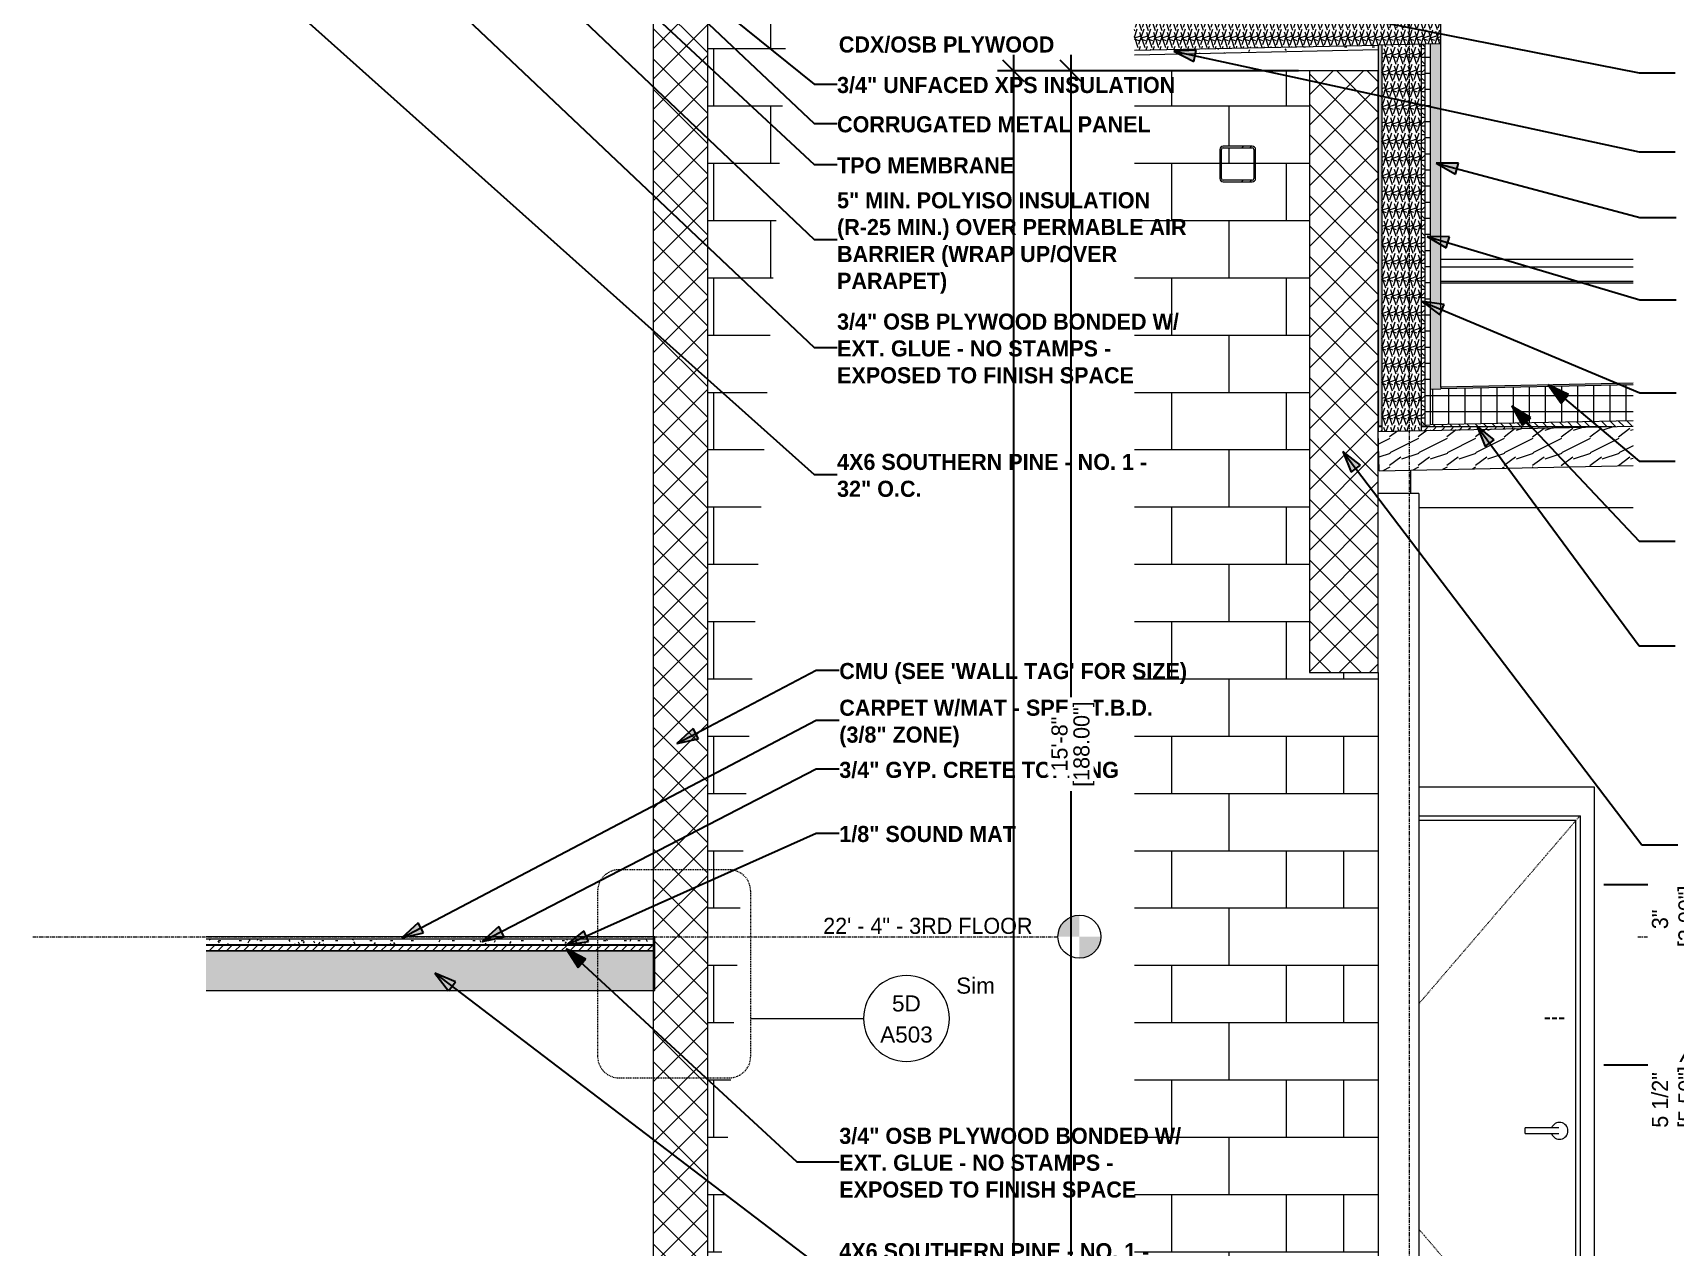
# Model space of a CAD drawing. Header units: inches. Extents: x -3674 to 3492, y -177 to 491.
# Drawn here: x -3673.6 to -3444.2, y 224.6 to 394.2 of the extents above; entities that cross this region are included whole.
import ezdxf

# ---------------------------------------------------------------- set-up
doc = ezdxf.new("R2010")
doc.units = ezdxf.units.IN
doc.header["$MEASUREMENT"] = 0
for name, pattern in [('Dash 1_16_', [0.125, 0.0625, -0.0625]), ('Dash Dot 3_16_', [0.3125, 0.1875, -0.0625, 0, -0.0625]), ('Grid Line 1_2_', [0.875, 0.5, -0.125, 0.125, -0.125])]:
    doc.linetypes.add(name, pattern=pattern)
for name, color, linetype, lineweight in [('0-2', 55, 'Continuous', 9), ('0-3', 90, 'Continuous', 5), ('0-4', 7, 'Continuous', 9), ('A-ANNO-DIMS-1', 211, 'Continuous', 30), ('A-ANNO-SYMB', 150, 'Continuous', 9), ('A-ANNO-SYMB-1', 150, 'Dash Dot 3_16_', 9), ('A-CLNG-1', 7, 'Continuous', 9), ('A-CLNG-2', 250, 'Continuous', 18), ('A-DOOR-1', 7, 'Dash 1_16_', 9), ('A-DOOR-2', 7, 'Continuous', 9), ('A-DOOR-FRAM-1', 7, 'Continuous', 9), ('A-FLOR-3', 215, 'Continuous', 5), ('A-FLOR-4', 192, 'Continuous', 9), ('A-FLOR-6', 21, 'Continuous', 18), ('A-FLOR-7', 7, 'Continuous', 9), ('A-FLOR-LEVL', 51, 'Continuous', 9), ('A-FLOR-LEVL-1', 51, 'Grid Line 1_2_', 9), ('A-FLOR-MCUT-1', 51, 'Continuous', 9), ('A-FLOR-MCUT-2', 7, 'Continuous', 9), ('A-FLOR-PATT-1', 252, 'Continuous', 9), ('A-ROOF-1', 55, 'Continuous', 9), ('A-ROOF-3', 132, 'Continuous', 9), ('A-ROOF-PATT-1', 252, 'Continuous', 9), ('A-WALL-1', 55, 'Continuous', 9), ('A-WALL-2', 7, 'Continuous', 9), ('A-WALL-7', 113, 'Continuous', 9), ('A-WALL-PATT-1', 55, 'Continuous', 9), ('A-WALL-PATT-2', 252, 'Continuous', 9), ('G-ANNO-TEXT', 231, 'Continuous', 30), ('G-ANNO-TEXT-1', 231, 'Continuous', 9), ('I-WALL-1', 55, 'Continuous', 9), ('S-BEAM-1', 55, 'Continuous', 9), ('S-BEAM-3', 7, 'Continuous', 9), ('S-BEAM-4', 252, 'Continuous', 9), ('S-FNDN-2', 7, 'Continuous', 9), ('S-FNDN-3', 135, 'Continuous', 18), ('S-FNDN-4', 9, 'Continuous', 5), ('S-FNDN-5', 32, 'Continuous', 9), ('S-FNDN-6', 55, 'Continuous', 9), ('S-GRID-1', 1, 'Grid Line 1_2_', 9)]:
    doc.layers.add(name, color=color, linetype=linetype, lineweight=lineweight)
doc.styles.add('Arial', font='arial.ttf', dxfattribs={"height": 2.25})
doc.styles.add('Century Gothic', font='ufonts.com_century-gothic.ttf', dxfattribs={"height": 2.25})
doc.styles.add('Century Gothic_B', font='GOTHICB.TTF', dxfattribs={"height": 2.25})
doc.dimstyles.new('OD__1_16__Tol__', dxfattribs={"dimscale": 12, "dimtxt": 2.349379, "dimasz": 0.25, "dimexe": 0.1875, "dimexo": 0.125, "dimgap": 0.03125, "dimtad": 1, "dimdec": 4, "dimrnd": 0.0625, "dimzin": 3, "dimdsep": 46, "dimlunit": 4, "dimtxsty": 'Century Gothic', "dimblk1": 'OBLIQUE', "dimblk2": 'OBLIQUE', "dimsah": 1, "dimcen": 0.09, "dimdle": 0.1875, "dimazin": 0, "dimtfac": 1, "dimtdec": 4, "dimtix": 1, "dimtmove": 0, "dimatfit": 3, "dimfxl": 1, "dimtvp": 1, "dimtfill": 1, "dimfrac": 2, "dimtolj": 1, "dimtzin": 0, "dimlwd": 30, "dimlwe": 30, "dimarcsym": 2})
doc.dimstyles.new('OD__1_16__Tol___1', dxfattribs={"dimscale": 12, "dimtxt": 2.349379, "dimasz": 0.25, "dimexe": 0.1875, "dimexo": 0.125, "dimgap": 0.03125, "dimtad": 1, "dimdec": 4, "dimrnd": 0.0625, "dimzin": 3, "dimdsep": 46, "dimlunit": 4, "dimtxsty": 'Century Gothic', "dimblk1": 'OBLIQUE', "dimblk2": 'OBLIQUE', "dimsah": 1, "dimcen": 0.09, "dimdle": 0.1875, "dimazin": 0, "dimtfac": 1, "dimtdec": 4, "dimtix": 1, "dimtmove": 1, "dimatfit": 3, "dimfxl": 1, "dimtvp": 1, "dimtfill": 1, "dimfrac": 2, "dimtolj": 1, "dimtzin": 0, "dimlwd": 30, "dimlwe": 30, "dimarcsym": 2})
pattern_1 = [(0, (-3490.511, -40), (0, 8), []), (90, (-3490.511, -40), (-8, 8), [8, -8])]
pattern_2 = [(0, (-3012.324, 138.832), (0, 1.2), []), (315, (-3012.324, 138.832), (1.1992531, 0), [1.696, -1.696]), (45, (-3012.324, 138.832), (1.1992531, 0), [1.696, -1.696])]
pattern_3 = [(0, (-3012.324, 138.832), (0, 2.25), []), (90, (-3012.324, 138.832), (-2.25, 1e-16), [])]
pattern_4 = [(161.57, (-3012.204, 138.952), (-0.9603837, -0.00039918), [0, -6.83, 0.758, 0]), (18.43, (-3012.444, 138.952), (-0.9603837, 0.00039918), [0, -6.83, 0.758, 0]), (108.43, (-3012.204, 138.952), (0.47951018, -2.4005264), [2.276, -5.312]), (71.57, (-3012.444, 138.952), (0.47951018, 2.4005264), [2.276, -5.312])]

# ---------------------------------------------------------------- blocks, each defined once
blk = doc.blocks.new('CTR - 1st Phase -Stairs _ Elevators_rvt-6-WALL SECITON - ELEVATOR - NORTH WALL')
at = {"layer": 'A-FLOR-3'}
h = blk.add_hatch(color=256, dxfattribs=at)
edge = h.paths.add_edge_path(flags=0)
edge.add_line((-3649.39, 266.75), (-3586.95, 266.75))
edge.add_line((-3586.95, 266.75), (-3586.95, 266.88))
edge.add_line((-3586.95, 266.88), (-3649.39, 266.88))
at = {"layer": 'A-FLOR-6'}
h = blk.add_hatch(color=256, dxfattribs=at)
edge = h.paths.add_edge_path(flags=0)
edge.add_line((-3649.39, 260.5), (-3586.95, 260.5))
edge.add_line((-3586.95, 260.5), (-3586.95, 266))
edge.add_line((-3586.95, 266), (-3649.39, 266))
at = {"layer": 'A-FLOR-PATT-1'}
h = blk.add_hatch(dxfattribs=at)
h.set_pattern_fill('FP_44', color=256, style=0, pattern_type=2)
h.set_pattern_definition([(0, (-3127.324, 138.832), (3.84, 0.96), [0.317, -2.563, 0.317, -2.563, -15.36]), (0, (-3127.324, 138.832), (3.84, 0.96), [-5.76, 0.317, -5.443, 0.317, -2.563, -6.72]), (0, (-3127.324, 138.832), (3.84, 0.96), [-14.4, 0.317, -1.603, 0.317, -4.483]), (120, (-3125.884, 139.312), (-2.7513844, 2.8455376), [0.317, -2.563, 0.317, -2.563, -15.36]), (120, (-3125.884, 139.312), (-2.7513844, 2.8455376), [-5.76, 0.317, -5.443, 0.317, -2.563, -6.72]), (120, (-3125.884, 139.312), (-2.7513844, 2.8455376), [-14.4, 0.317, -1.603, 0.317, -4.483]), (240, (-3125.404, 141.232), (-1.0886156, -3.8055376), [0.317, -2.563, 0.317, -2.563, -15.36]), (240, (-3125.404, 141.232), (-1.0886156, -3.8055376), [-5.76, 0.317, -5.443, 0.317, -2.563, -6.72]), (240, (-3125.404, 141.232), (-1.0886156, -3.8055376), [-14.4, 0.317, -1.603, 0.317, -4.483])])
h.paths.add_polyline_path([(-3586.95, 266.88), (-3586.95, 267.63), (-3649.39, 267.63), (-3649.39, 266.88)], flags=0)
h = blk.add_hatch(dxfattribs=at)
h.set_pattern_fill('FP_45', color=256, style=0, pattern_type=2)
h.set_pattern_definition([(0, (-3127.324, 138.832), (0, 1.2), []), (315, (-3127.324, 138.832), (1.1992531, 0), [1.696, -1.696]), (45, (-3127.324, 138.832), (1.1992531, 0), [1.696, -1.696])])
h.paths.add_polyline_path([(-3586.95, 266), (-3586.95, 266.75), (-3649.39, 266.75), (-3649.39, 266), (-3586.97, 266)], flags=0)
at = {"layer": 'A-FLOR-7'}
for p, q in [((-3586.7, 268), (-3649.39, 268)), ((-3586.7, 260.5), (-3586.7, 268)), ((-3649.39, 260.5), (-3586.7, 260.5))]:
    blk.add_line(p, q, dxfattribs=at)
at = {"layer": 'A-FLOR-MCUT-2'}
for p, q in [((-3586.7, 267.63), (-3649.39, 267.63)), ((-3586.7, 266.88), (-3649.39, 266.88)), ((-3586.7, 266.75), (-3649.39, 266.75)), ((-3586.7, 266), (-3649.39, 266))]:
    blk.add_line(p, q, dxfattribs=at)
blk = doc.blocks.new('CTR - 1st Phase - Structure_rvt-6-WALL SECITON - ELEVATOR - NORTH WALL')
at = {"layer": 'A-WALL-PATT-1'}
h = blk.add_hatch(dxfattribs=at)
h.set_pattern_fill('FP_50', color=256, style=0, pattern_type=2)
h.set_pattern_definition(pattern_1)
edge = h.paths.add_edge_path(flags=0)
edge.add_line((-3565.11, 456), (-3579.32, 456))
edge.add_line((-3579.32, 456), (-3579.32, 186.81))
at = {"layer": 'A-WALL-PATT-2'}
h = blk.add_hatch(dxfattribs=at)
h.set_pattern_fill('FP_49', color=256, style=0, pattern_type=2)
h.set_pattern_definition([(45, (-3127.324, 138.832), (-2.12132, 2.12132), []), (135, (-3127.324, 138.832), (-2.12132, -2.12132), [])])
edge = h.paths.add_edge_path(flags=0)
edge.add_line((-3579.32, 186.81), (-3579.32, 432))
edge.add_line((-3579.32, 432), (-3586.95, 432))
edge.add_line((-3586.95, 432), (-3586.95, 186.81))
h.paths.add_polyline_path([(-3586.18, 448), (-3579.32, 448), (-3579.32, 456), (-3586.95, 456), (-3586.95, 448)], flags=0)
at = {"layer": 'A-WALL-2'}
for p, q in [((-3586.95, 432), (-3586.95, 186.81)), ((-3579.32, 186.81), (-3579.32, 432))]:
    blk.add_line(p, q, dxfattribs=at)
blk = doc.blocks.new('HOLLOW METAL - UNIT DOOR-2191977-WALL SECTION - ELEVATOR - SOUTH WALL')
at = {"layer": 'A-DOOR-1'}
blk.add_line((-3457.52, 152.89), (-3458.69, 151.54), dxfattribs=at)
at = {"layer": 'A-DOOR-FRAM-1'}
for p, q in [((-3455.52, 156.89), (-3480.05, 156.89)), ((-3455.52, 151.54), (-3455.52, 156.89)), ((-3480.05, 152.89), (-3457.52, 152.89)), ((-3480.05, 152.27), (-3458.15, 152.27)), ((-3458.15, 152.27), (-3458.15, 151.54)), ((-3457.52, 152.89), (-3457.52, 151.54))]:
    blk.add_line(p, q, dxfattribs=at)
blk = doc.blocks.new('HOLLOW METAL - UNIT DOOR-V6-WALL SECTION - ELEVATOR - SOUTH WALL')
at = {"layer": 'A-DOOR-1'}
for p, q in [((-3457.52, 284.89), (-3480.05, 258.61)), ((-3480.05, 227.17), (-3457.52, 200.89))]:
    blk.add_line(p, q, dxfattribs=at)
at = {"layer": 'A-DOOR-2'}
for p, q in [((-3461.07, 241.29), (-3465.2, 241.29)), ((-3465.2, 240.89), (-3465.2, 241.29)), ((-3465.2, 240.5), (-3465.2, 240.89)), ((-3465.2, 240.5), (-3461.07, 240.5))]:
    blk.add_line(p, q, dxfattribs=at)
at = {"layer": 'A-DOOR-2', "flags": 128}
for points in [[(-3460.48, 241.29), (-3460.48, 241.29), (-3460.48, 241.29), (-3460.48, 241.29), (-3460.48, 241.29), (-3460.49, 241.29), (-3460.49, 241.29), (-3460.5, 241.29), (-3460.51, 241.29), (-3460.51, 241.29), (-3460.52, 241.29), (-3460.53, 241.29), (-3460.54, 241.29), (-3460.55, 241.29), (-3460.57, 241.29), (-3460.58, 241.29), (-3460.59, 241.29), (-3460.61, 241.29), (-3460.62, 241.29), (-3460.64, 241.29), (-3460.66, 241.29), (-3460.67, 241.29), (-3460.69, 241.29), (-3460.71, 241.29), (-3460.73, 241.29), (-3460.75, 241.29), (-3460.77, 241.29), (-3460.79, 241.29), (-3460.81, 241.29), (-3460.83, 241.29), (-3460.85, 241.29), (-3460.88, 241.29), (-3460.9, 241.29), (-3460.92, 241.29), (-3460.94, 241.29), (-3460.97, 241.29), (-3460.99, 241.29), (-3461.01, 241.29), (-3461.04, 241.29), (-3461.06, 241.29), (-3461.07, 241.29)], [(-3461.07, 240.5), (-3461.04, 240.5), (-3461.02, 240.5), (-3461, 240.5), (-3460.97, 240.5), (-3460.95, 240.5), (-3460.93, 240.5), (-3460.9, 240.5), (-3460.88, 240.5), (-3460.86, 240.5), (-3460.84, 240.5), (-3460.82, 240.5), (-3460.79, 240.5), (-3460.77, 240.5), (-3460.75, 240.5), (-3460.73, 240.5), (-3460.71, 240.5), (-3460.7, 240.5), (-3460.68, 240.5), (-3460.66, 240.5), (-3460.64, 240.5), (-3460.63, 240.5), (-3460.61, 240.5), (-3460.6, 240.5), (-3460.58, 240.5), (-3460.57, 240.5), (-3460.56, 240.5), (-3460.55, 240.5), (-3460.54, 240.5), (-3460.53, 240.5), (-3460.52, 240.5), (-3460.51, 240.5), (-3460.5, 240.5), (-3460.5, 240.5), (-3460.49, 240.5), (-3460.49, 240.5), (-3460.48, 240.5), (-3460.48, 240.5), (-3460.48, 240.5), (-3460.48, 240.5), (-3460.48, 240.5)]]:
    blk.add_lwpolyline(points, dxfattribs=at)
at = {"layer": 'A-DOOR-2'}
for start, end in [(0, 160.3657), (199.5633, 0)]:
    blk.add_arc((-3460.38, 240.89), 1.18, start, end, dxfattribs=at)
at = {"layer": 'A-DOOR-FRAM-1'}
for p, q in [((-3455.52, 288.89), (-3480.05, 288.89)), ((-3455.52, 200.89), (-3455.52, 288.89)), ((-3480.05, 284.89), (-3457.52, 284.89)), ((-3457.52, 284.89), (-3457.52, 200.89)), ((-3480.05, 284.27), (-3458.15, 284.27)), ((-3458.15, 284.27), (-3458.15, 200.89))]:
    blk.add_line(p, q, dxfattribs=at)
blk = doc.blocks.new('HOLLOW METAL - UNIT DOOR-V7-WALL SECTION - ELEVATOR - SOUTH WALL')
at = {"layer": 'A-DOOR-1'}
blk.add_line((-3467.85, 134.7), (-3457.52, 122.66), dxfattribs=at)
at = {"layer": 'A-DOOR-FRAM-1'}
for p, q in [((-3458.15, 134.7), (-3458.15, 122.66)), ((-3457.52, 134.7), (-3457.52, 122.66)), ((-3455.52, 122.66), (-3455.52, 134.7))]:
    blk.add_line(p, q, dxfattribs=at)
blk = doc.blocks.new('CTR - 1st Phase - Common Walls_rvt-7-WALL SECTION - ELEVATOR - SOUTH WALL')
at = {"layer": 'A-CLNG-1'}
for p, q in [((-3450.11, 108.28), (-3475.7, 108.28)), ((-3475.7, 108.28), (-3475.7, 101.66)), ((-3475.7, 101.66), (-3450.11, 101.66))]:
    blk.add_line(p, q, dxfattribs=at)
at = {"layer": 'A-CLNG-2'}
blk.add_line((-3450.11, 102.28), (-3475.7, 102.28), dxfattribs=at)
at = {"layer": 'A-WALL-1'}
blk.add_line((-3450.11, 96.66), (-3475.7, 96.66), dxfattribs=at)
at = {"layer": 'I-WALL-1'}
for p, q in [((-3480.05, 329.89), (-3485.7, 329.89)), ((-3480.05, 329.89), (-3480.05, 200.89)), ((-3450.11, 327.89), (-3480.05, 327.89)), ((-3480.05, 192.39), (-3480.05, 151.54)), ((-3480.05, 134.7), (-3480.05, 122.66))]:
    blk.add_line(p, q, dxfattribs=at)
at = {"layer": '0-2'}
blk.add_blockref('HOLLOW METAL - UNIT DOOR-V7-WALL SECTION - ELEVATOR - SOUTH WALL', (0, 0), dxfattribs=at)
at = {"layer": '0-4'}
for name in ['HOLLOW METAL - UNIT DOOR-V6-WALL SECTION - ELEVATOR - SOUTH WALL', 'HOLLOW METAL - UNIT DOOR-2191977-WALL SECTION - ELEVATOR - SOUTH WALL']:
    blk.add_blockref(name, (0, 0), dxfattribs=at)
blk = doc.blocks.new('HSS-Hollow Structural Section - HSS5X5X1_4-2128849-WALL SECTION - ELEVATOR - SOUTH WALL')
at = {"layer": 'S-BEAM-4'}
h = blk.add_hatch(dxfattribs=at)
h.set_pattern_fill('FP_63', color=256, style=0, pattern_type=2)
h.set_pattern_definition([(45, (-3012.324, 138.832), (-2.375879, 2.375879), []), (45, (-3012.324, 142.432), (-2.375879, 2.375879), [])])
h.paths.add_polyline_path([(-3505.3, 373.39), (-3503.29, 373.39), (-3502.96, 373.53), (-3502.82, 373.86), (-3502.82, 377.93), (-3502.96, 378.26), (-3503.29, 378.39), (-3507.36, 378.39), (-3507.69, 378.26), (-3507.82, 377.93), (-3507.82, 373.86), (-3507.69, 373.53), (-3507.36, 373.39)], flags=0)
h.paths.add_polyline_path([(-3503.29, 373.63), (-3507.36, 373.63), (-3507.52, 373.69), (-3507.59, 373.86), (-3507.59, 377.93), (-3507.52, 378.09), (-3507.36, 378.16), (-3503.29, 378.16), (-3503.12, 378.09), (-3503.06, 377.93), (-3503.06, 373.86), (-3503.12, 373.69)], flags=0)
at = {"layer": 'S-BEAM-3'}
for p, q in [((-3507.82, 377.93), (-3507.82, 373.86)), ((-3507.59, 373.86), (-3507.59, 377.93)), ((-3503.29, 378.39), (-3507.36, 378.39)), ((-3507.36, 378.16), (-3503.29, 378.16)), ((-3503.06, 377.93), (-3503.06, 373.86)), ((-3502.82, 373.86), (-3502.82, 377.93)), ((-3503.29, 373.63), (-3507.36, 373.63)), ((-3507.36, 373.39), (-3503.29, 373.39))]:
    blk.add_line(p, q, dxfattribs=at)
for centre, radius, start, end in [((-3507.36, 377.93), 0.466, 90, 180), ((-3507.36, 377.93), 0.233, 90, 180), ((-3503.29, 377.93), 0.466, 0, 90), ((-3503.29, 377.93), 0.233, 0, 90), ((-3507.36, 373.86), 0.466, 180, 270), ((-3507.36, 373.86), 0.233, 180, 270), ((-3503.29, 373.86), 0.466, 270, 0), ((-3503.29, 373.86), 0.233, 270, 0)]:
    blk.add_arc(centre, radius, start, end, dxfattribs=at)
blk = doc.blocks.new('LVL-Laminated Veneer Lumber - 4X6 S_ PINE - NO_ 1-2295510-WALL SECTION - ELEVATOR - SOUTH WALL')
at = {"layer": 'S-BEAM-1'}
h = blk.add_hatch(dxfattribs=at)
h.set_pattern_fill('FP_64', color=256, style=0, pattern_type=2)
h.set_pattern_definition([(216.87, (-3010.724, 142.83), (11.9951857, 7.9964214), [1.999, -17.993]), (206.565, (-3008.325, 141.631), (-3.998093, -3.998086), [4.47, -4.47]), (198.435, (-3008.325, 139.631), (-7.9970804, -3.9980748), [2.529, -10.115])])
h.paths.add_polyline_path([(-3485.59, 333.05), (-3450.11, 333.79), (-3450.11, 339.29), (-3485.7, 338.55), (-3485.7, 338.5), (-3485.64, 335.72)], flags=0)
for q in [(-3485.7, 338.5), (-3450.11, 333.79)]:
    blk.add_line((-3485.59, 333.05), q, dxfattribs=at)
blk = doc.blocks.new('CTR - 1st Phase - Structure_rvt-7-WALL SECTION - ELEVATOR - SOUTH WALL')
at = {"layer": 'A-WALL-PATT-1'}
h = blk.add_hatch(dxfattribs=at)
h.set_pattern_fill('FP_50', color=256, style=0, pattern_type=2)
h.set_pattern_definition(pattern_1)
edge = h.paths.add_edge_path(flags=0)
edge.add_line((-3495.32, 151.54), (-3495.32, 388.89))
edge.add_line((-3495.32, 388.89), (-3519.75, 388.89))
edge.add_line((-3519.75, 388.89), (-3519.75, 151.54))
h.paths.add_polyline_path([(-3507.36, 373.39), (-3507.69, 373.53), (-3507.82, 373.86), (-3507.82, 377.93), (-3507.69, 378.26), (-3507.36, 378.39), (-3503.29, 378.39), (-3502.96, 378.26), (-3502.82, 377.93), (-3502.82, 373.86), (-3502.96, 373.53), (-3503.29, 373.39), (-3505.3, 373.39)], flags=0)
h.paths.add_polyline_path([(-3503.29, 373.63), (-3503.12, 373.69), (-3503.06, 373.86), (-3503.06, 377.93), (-3503.12, 378.09), (-3503.29, 378.16), (-3507.36, 378.16), (-3507.52, 378.09), (-3507.59, 377.93), (-3507.59, 373.86), (-3507.52, 373.69), (-3507.36, 373.63), (-3505.05, 373.63)], flags=0)
h = blk.add_hatch(dxfattribs=at)
h.set_pattern_fill('FP_62', color=256, style=0, pattern_type=2)
h.set_pattern_definition([(0, (-3490.511, 0), (0, 8), []), (90, (-3490.511, 0), (-8, 8), [8, -8])])
h.paths.add_polyline_path([(-3495.11, 196.89), (-3485.7, 196.89), (-3485.7, 304.89), (-3495.32, 304.89), (-3495.32, 196.89)], flags=0)
at = {"layer": 'A-WALL-PATT-2'}
h = blk.add_hatch(dxfattribs=at)
h.set_pattern_fill('FP_60', color=256, style=0, pattern_type=2)
h.set_pattern_definition([(45, (-3012.324, 138.832), (-2.12132, 2.12132), []), (135, (-3012.324, 138.832), (-2.12132, -2.12132), [])])
h.paths.add_polyline_path([(-3485.7, 164.89), (-3485.7, 196.89), (-3495.32, 196.89), (-3495.32, 164.89)], flags=0)
h.paths.add_polyline_path([(-3487.3, 304.89), (-3485.7, 304.89), (-3485.7, 388.89), (-3495.32, 388.89), (-3495.32, 304.89)], flags=0)
at = {"layer": 'A-WALL-1'}
blk.add_line((-3495.32, 388.89), (-3519.75, 388.89), dxfattribs=at)
at = {"layer": 'S-FNDN-2'}
for p, q in [((-3485.7, 388.89), (-3495.32, 388.89)), ((-3495.32, 388.89), (-3495.32, 304.89)), ((-3485.7, 304.89), (-3485.7, 388.89)), ((-3495.32, 304.89), (-3485.7, 304.89))]:
    blk.add_line(p, q, dxfattribs=at)
at = {"layer": 'S-FNDN-6'}
blk.add_line((-3485.7, 304.89), (-3485.7, 200.89), dxfattribs=at)
at = {"layer": '0-2'}
for name in ['HSS-Hollow Structural Section - HSS5X5X1_4-2128849-WALL SECTION - ELEVATOR - SOUTH WALL', 'LVL-Laminated Veneer Lumber - 4X6 S_ PINE - NO_ 1-2295510-WALL SECTION - ELEVATOR - SOUTH WALL']:
    blk.add_blockref(name, (0, 0), dxfattribs=at)
blk = doc.blocks.new('Basic Wall _ EXT - FIBER CEMENT - SMALL - ___-2145929-WALL SECTION - ELEVATOR - SOUTH WALL')
at = {"layer": 'A-WALL-1'}
for p, q in [((-3450.11, 362.56), (-3476.95, 362.56)), ((-3450.11, 361.5), (-3476.95, 361.5)), ((-3450.11, 359.47), (-3476.95, 359.47)), ((-3476.95, 359.31), (-3450.11, 359.31))]:
    blk.add_line(p, q, dxfattribs=at)
blk = doc.blocks.new('_Oblique')
at = {"color": 0, "linetype": 'ByBlock', "lineweight": -2}
blk.add_line((-0.5, -0.5), (0.5, 0.5), dxfattribs=at)
blk = doc.blocks.new('DIMBLOCK15-WALL SECTION - COURTYARD - NORTH WALL - LOOKING EAST')
at = {"layer": 'A-ANNO-DIMS-1', "color": 0, "lineweight": 30, "transparency": 16777216}
for p, q in [((-3443.79, 275.25), (-3454.21, 275.25)), ((-3437.05, 266.5), (-3443.79, 275.25)), ((-3437.05, 270.25), (-3437.05, 262.75)), ((-3436.43, 268), (-3439.3, 268)), ((-3426.95, 265), (-3439.3, 265))]:
    blk.add_line(p, q, dxfattribs=at)
at = {"layer": 'Defpoints', "color": 0, "transparency": 16777216}
for p in [(-3434.93, 268), (-3437.05, 265), (-3425.45, 265)]:
    blk.add_point(p, dxfattribs=at)
at = {"layer": 'A-ANNO-DIMS-1', "color": 0, "lineweight": 30, "transparency": 16777216, "xscale": 3, "yscale": 3, "zscale": 3}
for p, rotation in [((-3437.05, 268), 90), ((-3437.05, 265), 270)]:
    blk.add_blockref('_Oblique', p, dxfattribs=dict(at, rotation=rotation))
at = {"layer": 'A-ANNO-DIMS-1', "color": 0, "transparency": 16777216, "insert": (-3444.17, 270.42), "char_height": 2.25, "attachment_point": 5, "rotation": 90, "line_spacing_factor": 0.984502, "style": 'Century Gothic', "bg_fill": 3, "box_fill_scale": 1.25, "bg_fill_color": 256, "bg_fill_true_color": 13158600, "bg_fill_transparency": 0}
blk.add_mtext('\\A1;3"\\P [3.00"]', dxfattribs=at)
blk = doc.blocks.new('DIMBLOCK16-WALL SECTION - COURTYARD - NORTH WALL - LOOKING EAST')
at = {"layer": 'A-ANNO-DIMS-1', "color": 0, "lineweight": 30, "transparency": 16777216}
for p, q in [((-3437.05, 267.25), (-3437.05, 257.25)), ((-3426.95, 265), (-3439.3, 265)), ((-3437.05, 262.25), (-3443.79, 250.04)), ((-3426.95, 259.5), (-3439.3, 259.5)), ((-3443.79, 250.04), (-3454.21, 250.04))]:
    blk.add_line(p, q, dxfattribs=at)
at = {"layer": 'Defpoints', "color": 0, "transparency": 16777216}
for p in [(-3425.45, 265), (-3437.05, 259.5), (-3425.45, 259.5)]:
    blk.add_point(p, dxfattribs=at)
at = {"layer": 'A-ANNO-DIMS-1', "color": 0, "lineweight": 30, "transparency": 16777216, "xscale": 3, "yscale": 3, "zscale": 3}
for p, rotation in [((-3437.05, 265), 90), ((-3437.05, 259.5), 270)]:
    blk.add_blockref('_Oblique', p, dxfattribs=dict(at, rotation=rotation))
at = {"layer": 'A-ANNO-DIMS-1', "color": 0, "transparency": 16777216, "insert": (-3444.17, 245.2), "char_height": 2.25, "attachment_point": 5, "rotation": 90, "line_spacing_factor": 0.984502, "style": 'Century Gothic', "bg_fill": 3, "box_fill_scale": 1.25, "bg_fill_color": 256, "bg_fill_true_color": 13158600, "bg_fill_transparency": 0}
blk.add_mtext('\\A1;5 1/2"\\P [5.50"]', dxfattribs=at)
blk = doc.blocks.new('Level - Level Head - Circle-V8-WALL SECITON - ELEVATOR - NORTH WALL')
at = {"layer": 'A-FLOR-LEVL'}
h = blk.add_hatch(color=256, dxfattribs=at)
edge = h.paths.add_edge_path(flags=0)
edge.add_line((-3527.43, 268), (-3530.43, 268))
edge.add_arc((-3527.43, 268), 3, 90, 180, ccw=False)
edge.add_line((-3527.43, 271), (-3527.43, 268))
h = blk.add_hatch(color=256, dxfattribs=at)
edge = h.paths.add_edge_path(flags=0)
edge.add_line((-3527.43, 265), (-3527.43, 268))
edge.add_line((-3527.43, 268), (-3524.43, 268))
edge.add_arc((-3527.43, 268), 3, -90, 0, ccw=False)
blk.add_circle((-3527.43, 268), 3, dxfattribs=at)
blk = doc.blocks.new('Section - Callout Head-565430-WALL SECITON - ELEVATOR - NORTH WALL')
at = {"layer": 'A-ANNO-SYMB'}
for start, end in [(0, 180), (180, 360)]:
    blk.add_arc((-3551.57, 256.58), 6, start, end, dxfattribs=at)
at = {"layer": 'A-ANNO-SYMB', "insert": (-3462.59, 257.98), "char_height": 2.25, "width": 3.8632, "attachment_point": 1, "style": 'Century Gothic'}
blk.add_mtext('---', dxfattribs=at)
blk = doc.blocks.new('DIMBLOCK29-WALL SECTION - ELEVATOR - SOUTH WALL')
at = {"layer": 'A-ANNO-DIMS-1', "color": 0, "lineweight": 30, "transparency": 16777216}
for p, q in [((-3528.64, 391.14), (-3528.64, 198.64)), ((-3496.82, 388.89), (-3530.89, 388.89)), ((-3528.02, 200.89), (-3530.89, 200.89))]:
    blk.add_line(p, q, dxfattribs=at)
at = {"layer": 'Defpoints', "color": 0, "transparency": 16777216}
for p in [(-3495.32, 388.89), (-3528.64, 200.89), (-3526.52, 200.89)]:
    blk.add_point(p, dxfattribs=at)
at = {"layer": 'A-ANNO-DIMS-1', "color": 0, "lineweight": 30, "transparency": 16777216, "xscale": 3, "yscale": 3, "zscale": 3}
for p, rotation in [((-3528.64, 388.89), 90), ((-3528.64, 200.89), 270)]:
    blk.add_blockref('_Oblique', p, dxfattribs=dict(at, rotation=rotation))
at = {"layer": 'A-ANNO-DIMS-1', "color": 0, "transparency": 16777216, "insert": (-3530.2, 294.89), "char_height": 2.25, "attachment_point": 5, "rotation": 90, "style": 'Century Gothic', "bg_fill": 3, "box_fill_scale": 1.25, "bg_fill_color": 256, "bg_fill_true_color": 13158600, "bg_fill_transparency": 0}
blk.add_mtext('\\A1;15\'-8"', dxfattribs=at)
at = {"layer": 'A-ANNO-DIMS-1', "color": 0, "transparency": 16777216, "insert": (-3526.81, 294.89), "char_height": 2.25, "attachment_point": 5, "rotation": 90, "style": 'Century Gothic', "bg_fill": 3, "box_fill_scale": 1.25, "bg_fill_color": 256, "bg_fill_true_color": 13158600, "bg_fill_transparency": 0}
blk.add_mtext('\\A1;[188.00"]', dxfattribs=at)
blk = doc.blocks.new('DIMBLOCK34-WALL SECTION - ELEVATOR - SOUTH WALL')
at = {"layer": 'A-ANNO-DIMS-1', "color": 0, "lineweight": 30, "transparency": 16777216}
for p, q in [((-3536.62, 391.14), (-3536.62, -102.06)), ((-3496.82, 388.89), (-3538.87, 388.89)), ((-3521.44, -99.81), (-3538.87, -99.81))]:
    blk.add_line(p, q, dxfattribs=at)
at = {"layer": 'Defpoints', "color": 0, "transparency": 16777216}
for p in [(-3495.32, 388.89), (-3536.62, -99.81), (-3519.94, -99.81)]:
    blk.add_point(p, dxfattribs=at)
at = {"layer": 'A-ANNO-DIMS-1', "color": 0, "lineweight": 30, "transparency": 16777216, "xscale": 3, "yscale": 3, "zscale": 3}
for p, rotation in [((-3536.62, 388.89), 90), ((-3536.62, -99.81), 270)]:
    blk.add_blockref('_Oblique', p, dxfattribs=dict(at, rotation=rotation))
at = {"layer": 'A-ANNO-DIMS-1', "color": 0, "transparency": 16777216, "insert": (-3538.3, 144.54), "char_height": 2.25, "attachment_point": 5, "rotation": 90, "style": 'Century Gothic', "bg_fill": 3, "box_fill_scale": 1.25, "bg_fill_color": 256, "bg_fill_true_color": 13158600, "bg_fill_transparency": 0}
blk.add_mtext('\\A1;40\'-8 11/16"', dxfattribs=at)
at = {"layer": 'A-ANNO-DIMS-1', "color": 0, "transparency": 16777216, "insert": (-3534.79, 144.54), "char_height": 2.25, "attachment_point": 5, "rotation": 90, "style": 'Century Gothic', "bg_fill": 3, "box_fill_scale": 1.25, "bg_fill_color": 256, "bg_fill_true_color": 13158600, "bg_fill_transparency": 0}
blk.add_mtext('\\A1;[488.71"]', dxfattribs=at)

msp = doc.modelspace()

# ---------------------------------------------------------------- hatches: boundary and pattern name
at = {"layer": 'A-FLOR-3'}
msp.add_hatch(color=256, dxfattribs=at).paths.add_polyline_path([(-3476.94873, 344.48548), (-3450.11146, 345.04459), (-3450.11146, 345.29466), (-3476.94873, 344.73442), (-3476.94873, 344.67824)], flags=0)
at = {"layer": 'A-FLOR-PATT-1'}
h = msp.add_hatch(dxfattribs=at)
h.set_pattern_fill('FP_57', color=256, style=0, pattern_type=2)
h.set_pattern_definition(pattern_3)
h.paths.add_polyline_path([(-3478.44873, 339.45315), (-3450.11146, 340.04347), (-3450.11146, 345.04459), (-3478.44873, 344.45421), (-3478.44873, 339.74314)], flags=0)
h = msp.add_hatch(dxfattribs=at)
h.set_pattern_fill('FP_55', color=256, style=0, pattern_type=2)
h.set_pattern_definition(pattern_2)
h.paths.add_polyline_path([(-3485.69861, 338.55195), (-3485.19874, 338.56236), (-3485.19874, 339.31252), (-3485.69861, 339.29334), (-3485.69861, 338.56236)], flags=0)
h.paths.add_polyline_path([(-3479.69861, 338.67696), (-3450.11146, 339.29334), (-3450.11146, 340.04342), (-3450.11146, 340.04347), (-3479.69861, 339.4271), (-3479.69861, 339.29334)], flags=0)
at = {"layer": 'A-ROOF-PATT-1'}
h = msp.add_hatch(dxfattribs=at)
h.set_pattern_fill('FP_58', color=256, style=0, pattern_type=2)
h.set_pattern_definition(pattern_4)
h.paths.add_polyline_path([(-3519.75366, 391.78812), (-3476.94873, 392.6803), (-3476.94873, 402.18197), (-3519.75366, 401.2902), (-3519.75366, 391.87249)], flags=0)
h = msp.add_hatch(dxfattribs=at)
h.set_pattern_fill('FP_59', color=256, style=0, pattern_type=2)
h.set_pattern_definition([(0, (-3012.324, 138.832), (7.68, 1.92), [0.317, -5.443, 0.317, -5.443, -30.72]), (0, (-3012.324, 138.832), (7.68, 1.92), [-11.52, 0.317, -11.203, 0.317, -5.443, -13.44]), (0, (-3012.324, 138.832), (7.68, 1.92), [-28.8, 0.317, -3.523, 0.317, -9.283]), (120, (-3009.444, 139.792), (-5.502769, 5.691075), [0.317, -5.443, 0.317, -5.443, -30.72]), (120, (-3009.444, 139.792), (-5.502769, 5.691075), [-11.52, 0.317, -11.203, 0.317, -5.443, -13.44]), (120, (-3009.444, 139.792), (-5.502769, 5.691075), [-28.8, 0.317, -3.523, 0.317, -9.283]), (240, (-3008.484, 143.632), (-2.177231, -7.611075), [0.317, -5.443, 0.317, -5.443, -30.72]), (240, (-3008.484, 143.632), (-2.177231, -7.611075), [-11.52, 0.317, -11.203, 0.317, -5.443, -13.44]), (240, (-3008.484, 143.632), (-2.177231, -7.611075), [-28.8, 0.317, -3.523, 0.317, -9.283])])
h.paths.add_polyline_path([(-3485.69861, 391.87249), (-3485.69874, 391.87249), (-3495.32373, 391.84864)], flags=0)
h.paths.add_polyline_path([(-3519.75366, 391.163), (-3485.69861, 391.87249), (-3485.69861, 392.49761), (-3519.75366, 391.78812), (-3519.75366, 391.35654)], flags=0)
at = {"layer": 'A-WALL-PATT-2'}
h = msp.add_hatch(dxfattribs=at)
h.set_pattern_fill('FP_58', color=256, style=0, pattern_type=2)
h.set_pattern_definition(pattern_4)
h.paths.add_polyline_path([(-3485.19874, 338.56236), (-3479.69874, 338.67696), (-3479.69874, 392.62262), (-3485.19873, 392.49761), (-3485.19874, 338.67694)], flags=0)
h = msp.add_hatch(dxfattribs=at)
h.set_pattern_fill('FP_55', color=256, style=0, pattern_type=2)
h.set_pattern_definition(pattern_2)
h.paths.add_polyline_path([(-3479.69874, 339.4271), (-3479.19874, 339.44547), (-3479.19874, 392.63302), (-3479.69874, 392.62262), (-3479.69874, 339.43752)], flags=0)
h = msp.add_hatch(dxfattribs=at)
h.set_pattern_fill('FP_57', color=256, style=0, pattern_type=2)
h.set_pattern_definition(pattern_3)
h.paths.add_polyline_path([(-3479.19874, 339.43752), (-3478.44874, 339.45315), (-3478.44874, 392.64866), (-3479.19873, 392.62262), (-3479.19874, 339.44547)], flags=0)
at = {"layer": 'G-ANNO-TEXT'}
for points in [[(-3514.22166, 391.63754), (-3511.45896, 390.2185), (-3511.11957, 391.78996)], [(-3477.61827, 376.01428), (-3474.92703, 374.46399), (-3474.51244, 376.01731)], [(-3478.85662, 365.79475), (-3476.21096, 364.16789), (-3475.75198, 365.70867)], [(-3479.5694, 356.71844), (-3477.11453, 354.81587), (-3476.49213, 356.2982)], [(-3461.9549, 345.03634), (-3460.17444, 342.49152), (-3459.14056, 343.72269)], [(-3467.04289, 342.10228), (-3465.5703, 339.36775), (-3464.40032, 340.4704)], [(-3471.91578, 339.32949), (-3470.78373, 336.43732), (-3469.48931, 337.39082)], [(-3490.63996, 335.76085), (-3489.46546, 332.88566), (-3488.18522, 333.85812)], [(-3583.65589, 294.95232), (-3580.62708, 295.63969), (-3581.37655, 297.062)], [(-3622.05449, 267.83877), (-3619.02456, 268.52122), (-3619.77172, 269.94475)], [(-3610.81452, 267.3123), (-3607.78032, 267.97547), (-3608.51841, 269.40372)], [(-3599.04533, 266.85361), (-3595.97874, 267.34578), (-3596.63567, 268.81313)], [(-3599.10044, 266.32068), (-3597.44192, 263.69476), (-3596.35116, 264.87583)], [(-3617.44134, 262.88536), (-3615.54138, 260.42847), (-3614.56748, 261.70761)]]:
    msp.add_hatch(color=256, dxfattribs=at).paths.add_polyline_path(points, flags=0)
at = {"layer": 'S-FNDN-3'}
msp.add_hatch(color=256, dxfattribs=at).paths.add_polyline_path([(-3485.69861, 339.3021), (-3485.19874, 339.31252), (-3485.19874, 392.50804), (-3485.69861, 392.49746), (-3485.69861, 339.31252)], flags=0)
at = {"layer": 'S-FNDN-4'}
msp.add_hatch(color=256, dxfattribs=at).paths.add_polyline_path([(-3478.44873, 344.45423), (-3476.94874, 344.48548), (-3476.94874, 392.67989), (-3478.44873, 392.64861), (-3478.44873, 344.45427)], flags=0)

# ---------------------------------------------------------------- linework, layer by layer
at = {"layer": 'A-ANNO-SYMB'}
msp.add_line((-3573.33359, 256.57695), (-3557.56835, 256.57695), dxfattribs=at)
at = {"layer": 'A-ANNO-SYMB-1'}
for p, q in [((-3576.33359, 277.34415), (-3591.71723, 277.34415)), ((-3594.71723, 274.34415), (-3594.71723, 251.29189)), ((-3573.33359, 251.29189), (-3573.33359, 274.34415)), ((-3591.71723, 248.29189), (-3576.33359, 248.29189))]:
    msp.add_line(p, q, dxfattribs=at)
for centre, start, end in [((-3591.71723, 274.34415), 90, 180), ((-3576.33359, 274.34415), 0, 90), ((-3591.71723, 251.29189), 180, 270), ((-3576.33359, 251.29189), 270, 0)]:
    msp.add_arc(centre, 3, start, end, dxfattribs=at)
at = {"layer": 'A-FLOR-4'}
for p, q in [((-3450.11146, 345.29464), (-3476.94874, 344.73553)), ((-3485.69874, 339.3021), (-3485.69874, 338.55194)), ((-3485.69874, 338.55194), (-3450.11146, 339.29334))]:
    msp.add_line(p, q, dxfattribs=at)
at = {"layer": 'A-FLOR-LEVL-1'}
for p, q in [((-3673.58223, 268), (-3530.43222, 268)), ((-3449.45034, 268), (-3332.28621, 268))]:
    msp.add_line(p, q, dxfattribs=at)
at = {"layer": 'A-FLOR-MCUT-1'}
for p, q in [((-3450.11146, 345.04459), (-3476.94874, 344.48548)), ((-3476.94874, 344.73553), (-3476.94874, 344.48548)), ((-3450.11146, 340.0435), (-3478.44874, 339.45314)), ((-3485.19874, 339.31252), (-3485.69874, 339.3021))]:
    msp.add_line(p, q, dxfattribs=at)
at = {"layer": 'A-ROOF-1'}
msp.add_line((-3481.17374, 333.14502), (-3481.17374, 329.89345), dxfattribs=at)
at = {"layer": 'A-ROOF-3'}
for p, q in [((-3476.94874, 392.67991), (-3476.94874, 407.18306)), ((-3519.75367, 391.78814), (-3485.69874, 392.49762)), ((-3519.75367, 391.16301), (-3485.69874, 391.87248))]:
    msp.add_line(p, q, dxfattribs=at)
at = {"layer": 'A-WALL-7'}
for p, q in [((-3476.94874, 392.67991), (-3485.69874, 392.49762)), ((-3485.69874, 392.49762), (-3485.69874, 391.87248)), ((-3485.19874, 392.50804), (-3485.19874, 338.56236)), ((-3479.69874, 392.62262), (-3479.69874, 338.67694)), ((-3479.19874, 392.63304), (-3479.19874, 339.43752)), ((-3478.44874, 392.64866), (-3478.44874, 339.45314)), ((-3476.94874, 392.05478), (-3476.94874, 392.67991)), ((-3485.69874, 344.55324), (-3485.69874, 339.3021)), ((-3478.44874, 344.45423), (-3476.94874, 344.48548)), ((-3479.69874, 339.4271), (-3478.44874, 339.45314))]:
    msp.add_line(p, q, dxfattribs=at)
at = {"layer": 'G-ANNO-TEXT'}
for p, q in [((-3593.6956, 410.61696), (-3564.48382, 387.05675)), ((-3600.28463, 409.20609), (-3564.48382, 375.82402)), ((-3594.76755, 410.13605), (-3564.48382, 381.5668)), ((-3606.61563, 405.40613), (-3564.48382, 365.33348)), ((-3620.35964, 403.19353), (-3564.48382, 350.26618)), ((-3637.20518, 397.53418), (-3564.48382, 332.54376)), ((-3499.17268, 398.42519), (-3449.27168, 388.63634)), ((-3511.11957, 391.78996), (-3514.22166, 391.63754)), ((-3514.22166, 391.63754), (-3511.45896, 390.2185)), ((-3514.22166, 391.63754), (-3449.27168, 377.61024)), ((-3511.45896, 390.2185), (-3511.11957, 391.78996)), ((-3449.27168, 388.63634), (-3444.23636, 388.63634)), ((-3564.48382, 387.05675), (-3561.27466, 387.05675)), ((-3564.48382, 381.5668), (-3561.27466, 381.5668)), ((-3449.27168, 377.61024), (-3444.23636, 377.61024)), ((-3564.48382, 375.82402), (-3561.27466, 375.82402)), ((-3474.51244, 376.01731), (-3477.61827, 376.01428)), ((-3477.61827, 376.01428), (-3474.92703, 374.46399)), ((-3477.61827, 376.01428), (-3449.14668, 368.41504)), ((-3474.92703, 374.46399), (-3474.51244, 376.01731)), ((-3449.14668, 368.41504), (-3444.11136, 368.41504)), ((-3564.48382, 365.33348), (-3561.27466, 365.33348)), ((-3478.85662, 365.79475), (-3476.21096, 364.16789)), ((-3475.75198, 365.70867), (-3478.85662, 365.79475)), ((-3478.85662, 365.79475), (-3449.14668, 356.94459)), ((-3476.21096, 364.16789), (-3475.75198, 365.70867)), ((-3479.5694, 356.71844), (-3477.11453, 354.81587)), ((-3476.49213, 356.2982), (-3479.5694, 356.71844)), ((-3479.5694, 356.71844), (-3449.14668, 343.94459)), ((-3477.11453, 354.81587), (-3476.49213, 356.2982)), ((-3449.14668, 356.94459), (-3444.11136, 356.94459)), ((-3564.48382, 350.26618), (-3561.27466, 350.26618)), ((-3461.9549, 345.03634), (-3460.17444, 342.49152)), ((-3459.14056, 343.72269), (-3461.9549, 345.03634)), ((-3461.9549, 345.03634), (-3449.27168, 334.38567)), ((-3467.04289, 342.10228), (-3465.5703, 339.36775)), ((-3464.40032, 340.4704), (-3467.04289, 342.10228)), ((-3467.04289, 342.10228), (-3449.27168, 323.24607)), ((-3460.17444, 342.49152), (-3459.14056, 343.72269)), ((-3449.14668, 343.94459), (-3444.11136, 343.94459)), ((-3465.5703, 339.36775), (-3464.40032, 340.4704)), ((-3471.91578, 339.32949), (-3470.78373, 336.43732)), ((-3469.48931, 337.39082), (-3471.91578, 339.32949)), ((-3471.91578, 339.32949), (-3449.27168, 308.58914)), ((-3470.78373, 336.43732), (-3469.48931, 337.39082)), ((-3490.63996, 335.76085), (-3489.46546, 332.88566)), ((-3488.18522, 333.85812), (-3490.63996, 335.76085)), ((-3490.63996, 335.76085), (-3448.89475, 280.80299)), ((-3489.46546, 332.88566), (-3488.18522, 333.85812)), ((-3449.27168, 334.38567), (-3444.23636, 334.38567)), ((-3564.48382, 332.54376), (-3561.27466, 332.54376)), ((-3449.27168, 323.24607), (-3444.23636, 323.24607)), ((-3449.27168, 308.58914), (-3444.23636, 308.58914)), ((-3583.65589, 294.95232), (-3564.17171, 305.21919)), ((-3564.17171, 305.21919), (-3560.96255, 305.21919)), ((-3622.05449, 267.83877), (-3564.17171, 298.21919)), ((-3564.17171, 298.21919), (-3560.96255, 298.21919)), ((-3581.37655, 297.062), (-3583.65589, 294.95232)), ((-3580.62708, 295.63969), (-3581.37655, 297.062)), ((-3583.65589, 294.95232), (-3580.62708, 295.63969)), ((-3610.81452, 267.3123), (-3564.17171, 291.41639)), ((-3564.17171, 291.41639), (-3560.96255, 291.41639)), ((-3599.04533, 266.85361), (-3564.17171, 282.46637)), ((-3564.17171, 282.46637), (-3560.96255, 282.46637)), ((-3448.89475, 280.80299), (-3443.85942, 280.80299)), ((-3619.77172, 269.94475), (-3622.05449, 267.83877)), ((-3622.05449, 267.83877), (-3619.02456, 268.52122)), ((-3619.02456, 268.52122), (-3619.77172, 269.94475)), ((-3608.51841, 269.40372), (-3610.81452, 267.3123)), ((-3607.78032, 267.97547), (-3608.51841, 269.40372)), ((-3596.63567, 268.81313), (-3599.04533, 266.85361)), ((-3595.97874, 267.34578), (-3596.63567, 268.81313)), ((-3610.81452, 267.3123), (-3607.78032, 267.97547)), ((-3599.10044, 266.32068), (-3597.44192, 263.69476)), ((-3596.35116, 264.87583), (-3599.10044, 266.32068)), ((-3599.10044, 266.32068), (-3566.88034, 236.56426)), ((-3599.04533, 266.85361), (-3595.97874, 267.34578)), ((-3597.44192, 263.69476), (-3596.35116, 264.87583)), ((-3617.44134, 262.88536), (-3615.54138, 260.42847)), ((-3614.56748, 261.70761), (-3617.44134, 262.88536)), ((-3617.44134, 262.88536), (-3564.17171, 222.32752)), ((-3615.54138, 260.42847), (-3614.56748, 261.70761)), ((-3566.88034, 236.56426), (-3560.96255, 236.56426))]:
    msp.add_line(p, q, dxfattribs=at)
at = {"layer": 'S-FNDN-5'}
for p, q in [((-3485.69874, 391.87248), (-3485.69874, 344.55324)), ((-3476.94874, 344.73553), (-3476.94874, 392.05478))]:
    msp.add_line(p, q, dxfattribs=at)
at = {"layer": 'S-GRID-1'}
msp.add_line((-3481.32374, 143.11823), (-3481.32374, 411.13822), dxfattribs=at)

# ---------------------------------------------------------------- block references
at = {"layer": '0-3'}
for name in ['CTR - 1st Phase - Structure_rvt-6-WALL SECITON - ELEVATOR - NORTH WALL', 'CTR - 1st Phase - Structure_rvt-7-WALL SECTION - ELEVATOR - SOUTH WALL', 'CTR - 1st Phase - Common Walls_rvt-7-WALL SECTION - ELEVATOR - SOUTH WALL', 'CTR - 1st Phase -Stairs _ Elevators_rvt-6-WALL SECITON - ELEVATOR - NORTH WALL']:
    msp.add_blockref(name, (0, 0), dxfattribs=at)
at = {"layer": 'A-ANNO-SYMB'}
msp.add_blockref('Section - Callout Head-565430-WALL SECITON - ELEVATOR - NORTH WALL', (0, 0), dxfattribs=at)
at = {"layer": 'A-FLOR-LEVL'}
msp.add_blockref('Level - Level Head - Circle-V8-WALL SECITON - ELEVATOR - NORTH WALL', (0, 0), dxfattribs=at)
at = {"layer": 'A-WALL-1'}
msp.add_blockref('Basic Wall _ EXT - FIBER CEMENT - SMALL - ___-2145929-WALL SECTION - ELEVATOR - SOUTH WALL', (0, 0), dxfattribs=at)

# ---------------------------------------------------------------- texts
at = {"layer": 'A-ANNO-SYMB', "char_height": 2.25, "attachment_point": 1, "style": 'Arial'}
for s, insert, width in [('Sim', (-3544.64034, 262.28922), 6.666), ('5D', (-3553.59831, 259.80176), 4.92375), ('A503', (-3555.25185, 255.45571), 8.9385)]:
    msp.add_mtext(s, dxfattribs=dict(at, insert=insert, width=width))
at = {"layer": 'A-FLOR-LEVL', "insert": (-3563.21307, 270.6377), "char_height": 2.25, "width": 36.28425, "attachment_point": 1, "style": 'Century Gothic'}
msp.add_mtext('22\' - 4" - 3RD FLOOR', dxfattribs=at)
at = {"layer": 'G-ANNO-TEXT-1', "char_height": 2.25, "attachment_point": 1, "style": 'Century Gothic_B'}
for s, insert, width in [('CDX/OSB PLYWOOD', (-3561.02466, 393.71329), 37.79925), ('3/4" UNFACED XPS INSULATION', (-3561.27466, 388.05734), 57.267), ('CORRUGATED METAL PANEL', (-3561.27466, 382.56739), 51.28275), ('TPO MEMBRANE', (-3561.27466, 376.82462), 29.46675), ('5" MIN. POLYISO INSULATION', (-3561.27466, 371.96085), 52.94925), ('(R-25 MIN.) OVER PERMABLE AIR', (-3561.27466, 368.21085), 59.2365), ('BARRIER (WRAP UP/OVER', (-3561.27466, 364.46085), 46.2075), ('PARAPET)', (-3561.27466, 360.71085), 17.49825), ('3/4" OSB PLYWOOD BONDED W/', (-3561.27466, 355.01795), 59.46375), ('EXT. GLUE - NO STAMPS -', (-3561.27466, 351.26795), 45.67725), ('EXPOSED TO FINISH SPACE', (-3561.27466, 347.51795), 48.70725), ('4X6 SOUTHERN PINE - NO. 1 -', (-3561.27466, 335.41994), 53.40375), ('32" O.C.', (-3561.27466, 331.66994), 15.22575), ("CMU (SEE 'WALL TAG' FOR SIZE)", (-3560.96255, 306.21978), 56.88825), ('CARPET W/MAT - SPEC T.B.D.', (-3560.96255, 301.09538), 52.116), ('(3/8" ZONE)', (-3560.96255, 297.34538), 21.58875), ('3/4" GYP. CRETE TOPPING', (-3560.96255, 292.41698), 47.04075), ('1/8" SOUND MAT', (-3560.96255, 283.46696), 30.98175), ('3/4" OSB PLYWOOD BONDED W/', (-3560.96255, 241.31603), 59.46375), ('EXT. GLUE - NO STAMPS -', (-3560.96255, 237.56603), 45.67725), ('EXPOSED TO FINISH SPACE', (-3560.96255, 233.81603), 48.70725), ('4X6 SOUTHERN PINE - NO. 1 -', (-3560.96255, 225.2037), 53.40375)]:
    msp.add_mtext(s, dxfattribs=dict(at, insert=insert, width=width))

# ---------------------------------------------------------------- next in the draw order: dimensions: what is measured, and where the dimension line sits
at = {"layer": 'A-ANNO-DIMS-1'}
dim = msp.add_linear_dim(base=(-3528.64171, 200.89345), p1=(-3495.32374, 388.89345), p2=(-3526.52039, 200.89345), angle=90, dimstyle='OD__1_16__Tol__', override={"dimpost": '<>\\X', "dimfxl": 190.570804}, dxfattribs=at)
dim.commit()
dim.dimension.update_dxf_attribs({"geometry": 'DIMBLOCK29-WALL SECTION - ELEVATOR - SOUTH WALL', "text_midpoint": (-3528.64171, 294.89345)})
dim = msp.add_linear_dim(base=(-3437.04804, 265), p1=(-3434.92672, 268), p2=(-3425.45034, 265), angle=90, dimstyle='OD__1_16__Tol___1', override={"dimpost": '<>\\X', "dimfxl": 9.939909}, dxfattribs=at)
dim.commit()
dim.dimension.update_dxf_attribs({"geometry": 'DIMBLOCK15-WALL SECTION - COURTYARD - NORTH WALL - LOOKING EAST', "text_midpoint": (-3444.1679, 275.25012), "dimtype": 160, "text_rotation": 90})

# ---------------------------------------------------------------- next in the draw order: dimensions: what is measured, and where the dimension line sits
dim = msp.add_linear_dim(base=(-3536.6201, -99.81169), p1=(-3495.32374, 388.89345), p2=(-3519.94117, -99.81169), angle=90, dimstyle='OD__1_16__Tol__', override={"dimpost": '<>\\X', "dimfxl": 489.324772}, dxfattribs=at)
dim.commit()
dim.dimension.update_dxf_attribs({"geometry": 'DIMBLOCK34-WALL SECTION - ELEVATOR - SOUTH WALL', "text_midpoint": (-3536.6201, 144.54088)})
dim = msp.add_linear_dim(base=(-3437.04804, 259.5), p1=(-3425.45034, 265), p2=(-3425.45034, 259.5), angle=90, dimstyle='OD__1_16__Tol___1', override={"dimpost": '<>\\X', "dimfxl": 5.5}, dxfattribs=at)
dim.commit()
dim.dimension.update_dxf_attribs({"geometry": 'DIMBLOCK16-WALL SECTION - COURTYARD - NORTH WALL - LOOKING EAST', "text_midpoint": (-3444.1679, 250.03534), "dimtype": 160, "text_rotation": 90})

doc.saveas('drawing.dxf')
